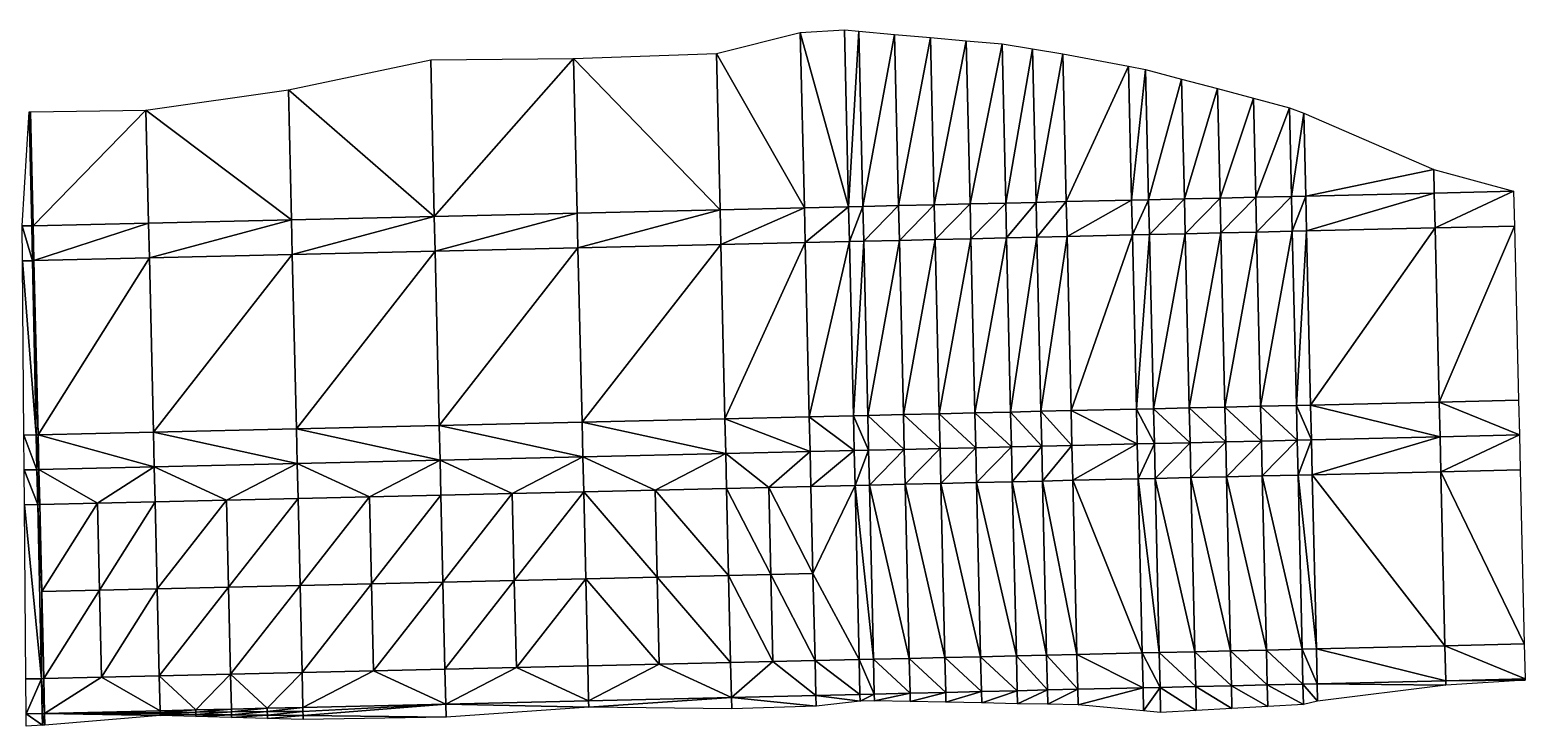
# Model space of a CAD drawing. Extents: x 2699 to 2890, y 1177 to 1225.
# Drawn here: x 2837.4 to 2889.8, y 1176.8 to 1201.1 of the extents above; entities that cross this region are included whole.
import ezdxf

# ---------------------------------------------------------------- set-up
doc = ezdxf.new("R2010")
doc.units = 0

msp = doc.modelspace()

# ---------------------------------------------------------------- linework, layer by layer
for points in [[(2864.543, 1194.894, 598.041), (2861.463, 1200.287, 599.378), (2864.4, 1201.029, 599.575)], [(2866.088, 1194.93, 598.056), (2864.4, 1201.029, 599.575), (2865.944, 1201.117, 599.603)], [(2866.088, 1194.93, 598.056), (2864.543, 1194.894, 598.041), (2864.4, 1201.029, 599.575)], [(2866.446, 1201.072, 599.595), (2866.088, 1194.93, 598.056), (2865.944, 1201.117, 599.603)], [(2866.59, 1194.941, 598.062), (2866.088, 1194.93, 598.056), (2866.446, 1201.072, 599.595)], [(2866.59, 1194.941, 598.062), (2866.446, 1201.072, 599.595), (2867.699, 1200.961, 599.58)], [(2867.84, 1194.971, 598.082), (2866.59, 1194.941, 598.062), (2867.699, 1200.961, 599.58)], [(2867.84, 1194.971, 598.082), (2867.699, 1200.961, 599.58), (2868.952, 1200.85, 599.574)], [(2867.84, 1194.971, 598.082), (2868.952, 1200.85, 599.574), (2869.089, 1195, 598.111)], [(2869.089, 1195, 598.111), (2868.952, 1200.85, 599.574), (2870.205, 1200.739, 599.577)], [(2869.089, 1195, 598.111), (2870.205, 1200.739, 599.577), (2870.339, 1195.029, 598.149)], [(2870.339, 1195.029, 598.149), (2870.205, 1200.739, 599.577), (2871.458, 1200.629, 599.59)], [(2856.466, 1200.116, 599.317), (2861.463, 1200.287, 599.378), (2861.591, 1194.824, 598.013)], [(2864.543, 1194.894, 598.041), (2861.591, 1194.824, 598.013), (2861.463, 1200.287, 599.378)], [(2870.339, 1195.029, 598.149), (2871.458, 1200.629, 599.59), (2871.588, 1195.058, 598.197)], [(2872.522, 1200.456, 599.588), (2871.588, 1195.058, 598.197), (2871.458, 1200.629, 599.59)], [(2872.647, 1195.083, 598.244), (2871.588, 1195.058, 598.197), (2872.522, 1200.456, 599.588)], [(2873.585, 1200.284, 599.592), (2872.647, 1195.083, 598.244), (2872.522, 1200.456, 599.588)], [(2872.647, 1195.083, 598.244), (2873.585, 1200.284, 599.592), (2873.706, 1195.108, 598.298)], [(2873.706, 1195.108, 598.298), (2873.585, 1200.284, 599.592), (2875.882, 1199.851, 599.594)], [(2846.489, 1199.02, 599.004), (2851.466, 1200.069, 599.286), (2851.594, 1194.59, 597.916)], [(2856.466, 1200.116, 599.317), (2851.594, 1194.59, 597.916), (2851.466, 1200.069, 599.286)], [(2856.466, 1200.116, 599.317), (2856.593, 1194.707, 597.964), (2851.594, 1194.59, 597.916)], [(2861.591, 1194.824, 598.013), (2856.593, 1194.707, 597.964), (2856.466, 1200.116, 599.317)], [(2873.706, 1195.108, 598.298), (2875.882, 1199.851, 599.594), (2875.992, 1195.161, 598.421)], [(2875.882, 1199.851, 599.594), (2876.481, 1199.731, 599.594), (2875.992, 1195.161, 598.421)], [(2876.587, 1195.175, 598.455), (2875.992, 1195.161, 598.421), (2876.481, 1199.731, 599.594)], [(2877.739, 1199.396, 599.586), (2876.587, 1195.175, 598.455), (2876.481, 1199.731, 599.594)], [(2877.837, 1195.205, 598.538), (2876.587, 1195.175, 598.455), (2877.739, 1199.396, 599.586)], [(2878.997, 1199.061, 599.595), (2877.837, 1195.205, 598.538), (2877.739, 1199.396, 599.586)], [(2846.489, 1199.02, 599.004), (2846.595, 1194.473, 597.867), (2841.504, 1198.311, 598.808)], [(2846.595, 1194.473, 597.867), (2846.489, 1199.02, 599.004), (2851.594, 1194.59, 597.916)], [(2877.837, 1195.205, 598.538), (2878.997, 1199.061, 599.595), (2879.086, 1195.234, 598.638)], [(2878.997, 1199.061, 599.595), (2880.255, 1198.726, 599.621), (2879.086, 1195.234, 598.638)], [(2879.086, 1195.234, 598.638), (2880.255, 1198.726, 599.621), (2880.336, 1195.263, 598.755)], [(2880.336, 1195.263, 598.755), (2880.255, 1198.726, 599.621), (2881.513, 1198.391, 599.663)], [(2837.507, 1194.261, 597.779), (2837.175, 1194.256, 597.775), (2837.422, 1198.246, 598.776)], [(2837.507, 1194.261, 597.779), (2837.422, 1198.246, 598.776), (2837.465, 1198.247, 598.777)], [(2837.558, 1194.262, 597.78), (2837.465, 1198.247, 598.777), (2841.504, 1198.311, 598.808)], [(2837.465, 1198.247, 598.777), (2837.558, 1194.262, 597.78), (2837.507, 1194.261, 597.779)], [(2837.558, 1194.262, 597.78), (2841.504, 1198.311, 598.808), (2841.597, 1194.357, 597.819)], [(2841.504, 1198.311, 598.808), (2846.595, 1194.473, 597.867), (2841.597, 1194.357, 597.819)], [(2880.336, 1195.263, 598.755), (2881.513, 1198.391, 599.663), (2881.586, 1195.292, 598.888)], [(2882.018, 1198.206, 599.672), (2881.586, 1195.292, 598.888), (2881.513, 1198.391, 599.663)], [(2881.586, 1195.292, 598.888), (2882.018, 1198.206, 599.672), (2882.086, 1195.304, 598.946)], [(2882.086, 1195.304, 598.946), (2882.018, 1198.206, 599.672), (2886.565, 1196.233, 599.686)], [(2882.086, 1195.304, 598.946), (2886.565, 1196.233, 599.686), (2886.584, 1195.409, 599.48)], [(2886.584, 1195.409, 599.48), (2886.565, 1196.233, 599.686), (2889.359, 1195.478, 599.811)], [(2886.584, 1195.409, 599.48), (2889.359, 1195.478, 599.811), (2889.36, 1195.474, 599.81)], [(2886.613, 1194.19, 599.517), (2886.584, 1195.409, 599.48), (2889.36, 1195.474, 599.81)], [(2889.36, 1195.474, 599.81), (2889.388, 1194.255, 599.846), (2886.613, 1194.19, 599.517)], [(2864.572, 1193.675, 598.078), (2864.543, 1194.894, 598.041), (2866.088, 1194.93, 598.056)], [(2866.088, 1194.93, 598.056), (2866.117, 1193.711, 598.093), (2864.572, 1193.675, 598.078)], [(2866.088, 1194.93, 598.056), (2866.59, 1194.941, 598.062), (2866.117, 1193.711, 598.093)], [(2866.618, 1193.723, 598.098), (2866.117, 1193.711, 598.093), (2866.59, 1194.941, 598.062)], [(2867.84, 1194.971, 598.082), (2866.618, 1193.723, 598.098), (2866.59, 1194.941, 598.062)], [(2867.868, 1193.752, 598.118), (2866.618, 1193.723, 598.098), (2867.84, 1194.971, 598.082)], [(2867.868, 1193.752, 598.118), (2867.84, 1194.971, 598.082), (2869.089, 1195, 598.111)], [(2867.868, 1193.752, 598.118), (2869.089, 1195, 598.111), (2869.118, 1193.781, 598.148)], [(2869.089, 1195, 598.111), (2870.339, 1195.029, 598.149), (2869.118, 1193.781, 598.148)], [(2869.118, 1193.781, 598.148), (2870.339, 1195.029, 598.149), (2870.367, 1193.81, 598.186)], [(2870.367, 1193.81, 598.186), (2870.339, 1195.029, 598.149), (2871.588, 1195.058, 598.197)], [(2870.367, 1193.81, 598.186), (2871.588, 1195.058, 598.197), (2871.617, 1193.84, 598.233)], [(2872.647, 1195.083, 598.244), (2871.617, 1193.84, 598.233), (2871.588, 1195.058, 598.197)], [(2872.676, 1193.864, 598.281), (2871.617, 1193.84, 598.233), (2872.647, 1195.083, 598.244)], [(2872.647, 1195.083, 598.244), (2873.706, 1195.108, 598.298), (2872.676, 1193.864, 598.281)], [(2873.706, 1195.108, 598.298), (2873.735, 1193.889, 598.334), (2872.676, 1193.864, 598.281)], [(2873.735, 1193.889, 598.334), (2873.706, 1195.108, 598.298), (2875.992, 1195.161, 598.421)], [(2876.02, 1193.943, 598.457), (2873.735, 1193.889, 598.334), (2875.992, 1195.161, 598.421)], [(2876.02, 1193.943, 598.457), (2875.992, 1195.161, 598.421), (2876.587, 1195.175, 598.455)], [(2876.616, 1193.956, 598.491), (2876.02, 1193.943, 598.457), (2876.587, 1195.175, 598.455)], [(2877.837, 1195.205, 598.538), (2876.616, 1193.956, 598.491), (2876.587, 1195.175, 598.455)], [(2877.865, 1193.986, 598.575), (2876.616, 1193.956, 598.491), (2877.837, 1195.205, 598.538)], [(2879.086, 1195.234, 598.638), (2877.865, 1193.986, 598.575), (2877.837, 1195.205, 598.538)], [(2879.086, 1195.234, 598.638), (2879.115, 1194.015, 598.675), (2877.865, 1193.986, 598.575)], [(2879.115, 1194.015, 598.675), (2879.086, 1195.234, 598.638), (2880.336, 1195.263, 598.755)], [(2880.365, 1194.044, 598.792), (2879.115, 1194.015, 598.675), (2880.336, 1195.263, 598.755)], [(2880.365, 1194.044, 598.792), (2880.336, 1195.263, 598.755), (2881.586, 1195.292, 598.888)], [(2880.365, 1194.044, 598.792), (2881.586, 1195.292, 598.888), (2881.614, 1194.073, 598.925)], [(2882.086, 1195.304, 598.946), (2881.614, 1194.073, 598.925), (2881.586, 1195.292, 598.888)], [(2882.115, 1194.085, 598.983), (2881.614, 1194.073, 598.925), (2882.086, 1195.304, 598.946)], [(2882.115, 1194.085, 598.983), (2882.086, 1195.304, 598.946), (2886.584, 1195.409, 599.48)], [(2886.613, 1194.19, 599.517), (2882.115, 1194.085, 598.983), (2886.584, 1195.409, 599.48)], [(2841.597, 1194.357, 597.819), (2846.595, 1194.473, 597.867), (2841.625, 1193.138, 597.856)], [(2846.624, 1193.255, 597.904), (2841.625, 1193.138, 597.856), (2846.595, 1194.473, 597.867)], [(2846.624, 1193.255, 597.904), (2846.595, 1194.473, 597.867), (2851.594, 1194.59, 597.916)], [(2851.622, 1193.372, 597.952), (2846.624, 1193.255, 597.904), (2851.594, 1194.59, 597.916)], [(2851.622, 1193.372, 597.952), (2851.594, 1194.59, 597.916), (2856.593, 1194.707, 597.964)], [(2851.622, 1193.372, 597.952), (2856.593, 1194.707, 597.964), (2856.621, 1193.489, 598.001)], [(2861.591, 1194.824, 598.013), (2856.621, 1193.489, 598.001), (2856.593, 1194.707, 597.964)], [(2856.621, 1193.489, 598.001), (2861.591, 1194.824, 598.013), (2861.62, 1193.606, 598.049)], [(2861.591, 1194.824, 598.013), (2864.543, 1194.894, 598.041), (2861.62, 1193.606, 598.049)], [(2864.543, 1194.894, 598.041), (2864.572, 1193.675, 598.078), (2861.62, 1193.606, 598.049)], [(2837.175, 1194.256, 597.775), (2837.507, 1194.261, 597.779), (2837.533, 1193.042, 597.816)], [(2837.175, 1194.256, 597.775), (2837.533, 1193.042, 597.816), (2837.184, 1193.037, 597.812)], [(2837.507, 1194.261, 597.779), (2837.558, 1194.262, 597.78), (2837.586, 1193.043, 597.817)], [(2837.507, 1194.261, 597.779), (2837.586, 1193.043, 597.817), (2837.533, 1193.042, 597.816)], [(2837.558, 1194.262, 597.78), (2841.597, 1194.357, 597.819), (2837.586, 1193.043, 597.817)], [(2837.586, 1193.043, 597.817), (2841.597, 1194.357, 597.819), (2841.625, 1193.138, 597.856)], [(2872.819, 1187.77, 598.342), (2872.676, 1193.864, 598.281), (2873.735, 1193.889, 598.334)], [(2873.735, 1193.889, 598.334), (2873.877, 1187.795, 598.395), (2872.819, 1187.77, 598.342)], [(2876.02, 1193.943, 598.457), (2873.877, 1187.795, 598.395), (2873.735, 1193.889, 598.334)], [(2876.163, 1187.848, 598.518), (2873.877, 1187.795, 598.395), (2876.02, 1193.943, 598.457)], [(2876.163, 1187.848, 598.518), (2876.02, 1193.943, 598.457), (2876.616, 1193.956, 598.491)], [(2876.163, 1187.848, 598.518), (2876.616, 1193.956, 598.491), (2876.758, 1187.862, 598.552)], [(2877.865, 1193.986, 598.575), (2876.758, 1187.862, 598.552), (2876.616, 1193.956, 598.491)], [(2878.008, 1187.891, 598.636), (2876.758, 1187.862, 598.552), (2877.865, 1193.986, 598.575)], [(2879.115, 1194.015, 598.675), (2878.008, 1187.891, 598.636), (2877.865, 1193.986, 598.575)], [(2879.115, 1194.015, 598.675), (2879.258, 1187.921, 598.736), (2878.008, 1187.891, 598.636)], [(2879.115, 1194.015, 598.675), (2880.365, 1194.044, 598.792), (2879.258, 1187.921, 598.736)], [(2880.507, 1187.95, 598.853), (2879.258, 1187.921, 598.736), (2880.365, 1194.044, 598.792)], [(2880.507, 1187.95, 598.853), (2880.365, 1194.044, 598.792), (2881.614, 1194.073, 598.925)], [(2880.507, 1187.95, 598.853), (2881.614, 1194.073, 598.925), (2881.757, 1187.979, 598.986)], [(2881.614, 1194.073, 598.925), (2882.115, 1194.085, 598.983), (2881.757, 1187.979, 598.986)], [(2881.757, 1187.979, 598.986), (2882.115, 1194.085, 598.983), (2882.257, 1187.991, 599.044)], [(2882.115, 1194.085, 598.983), (2886.613, 1194.19, 599.517), (2882.257, 1187.991, 599.044)], [(2882.257, 1187.991, 599.044), (2886.613, 1194.19, 599.517), (2886.756, 1188.096, 599.578)], [(2886.756, 1188.096, 599.578), (2886.613, 1194.19, 599.517), (2889.388, 1194.255, 599.846)], [(2889.388, 1194.255, 599.846), (2889.531, 1188.161, 599.907), (2886.756, 1188.096, 599.578)], [(2846.766, 1187.16, 597.965), (2846.624, 1193.255, 597.904), (2851.622, 1193.372, 597.952)], [(2851.622, 1193.372, 597.952), (2851.765, 1187.277, 598.013), (2846.766, 1187.16, 597.965)], [(2851.622, 1193.372, 597.952), (2856.621, 1193.489, 598.001), (2851.765, 1187.277, 598.013)], [(2856.621, 1193.489, 598.001), (2856.764, 1187.394, 598.062), (2851.765, 1187.277, 598.013)], [(2856.621, 1193.489, 598.001), (2861.62, 1193.606, 598.049), (2856.764, 1187.394, 598.062)], [(2861.62, 1193.606, 598.049), (2861.762, 1187.511, 598.11), (2856.764, 1187.394, 598.062)], [(2864.572, 1193.675, 598.078), (2861.762, 1187.511, 598.11), (2861.62, 1193.606, 598.049)], [(2861.762, 1187.511, 598.11), (2864.572, 1193.675, 598.078), (2864.715, 1187.58, 598.139)], [(2864.572, 1193.675, 598.078), (2866.117, 1193.711, 598.093), (2864.715, 1187.58, 598.139)], [(2866.259, 1187.616, 598.154), (2864.715, 1187.58, 598.139), (2866.117, 1193.711, 598.093)], [(2866.259, 1187.616, 598.154), (2866.117, 1193.711, 598.093), (2866.618, 1193.723, 598.098)], [(2866.761, 1187.628, 598.159), (2866.259, 1187.616, 598.154), (2866.618, 1193.723, 598.098)], [(2867.868, 1193.752, 598.118), (2866.761, 1187.628, 598.159), (2866.618, 1193.723, 598.098)], [(2868.011, 1187.657, 598.179), (2866.761, 1187.628, 598.159), (2867.868, 1193.752, 598.118)], [(2868.011, 1187.657, 598.179), (2867.868, 1193.752, 598.118), (2869.118, 1193.781, 598.148)], [(2868.011, 1187.657, 598.179), (2869.118, 1193.781, 598.148), (2869.26, 1187.687, 598.209)], [(2869.26, 1187.687, 598.209), (2869.118, 1193.781, 598.148), (2870.367, 1193.81, 598.186)], [(2870.51, 1187.716, 598.247), (2869.26, 1187.687, 598.209), (2870.367, 1193.81, 598.186)], [(2870.51, 1187.716, 598.247), (2870.367, 1193.81, 598.186), (2871.617, 1193.84, 598.233)], [(2870.51, 1187.716, 598.247), (2871.617, 1193.84, 598.233), (2871.76, 1187.745, 598.294)], [(2872.676, 1193.864, 598.281), (2871.76, 1187.745, 598.294), (2871.617, 1193.84, 598.233)], [(2872.819, 1187.77, 598.342), (2871.76, 1187.745, 598.294), (2872.676, 1193.864, 598.281)], [(2837.184, 1193.037, 597.812), (2837.533, 1193.042, 597.816), (2837.663, 1186.947, 597.877)], [(2837.663, 1186.947, 597.877), (2837.234, 1186.941, 597.873), (2837.184, 1193.037, 597.812)], [(2837.729, 1186.949, 597.878), (2837.533, 1193.042, 597.816), (2837.586, 1193.043, 597.817)], [(2837.729, 1186.949, 597.878), (2837.663, 1186.947, 597.877), (2837.533, 1193.042, 597.816)], [(2837.729, 1186.949, 597.878), (2837.586, 1193.043, 597.817), (2841.625, 1193.138, 597.856)], [(2841.768, 1187.043, 597.917), (2837.729, 1186.949, 597.878), (2841.625, 1193.138, 597.856)], [(2841.768, 1187.043, 597.917), (2841.625, 1193.138, 597.856), (2846.624, 1193.255, 597.904)], [(2846.766, 1187.16, 597.965), (2841.768, 1187.043, 597.917), (2846.624, 1193.255, 597.904)], [(2889.531, 1188.161, 599.907), (2889.559, 1186.942, 599.871), (2886.756, 1188.096, 599.578)], [(2864.715, 1187.58, 598.139), (2866.259, 1187.616, 598.154), (2866.288, 1186.398, 598.117)], [(2866.79, 1186.409, 598.123), (2866.259, 1187.616, 598.154), (2866.761, 1187.628, 598.159)], [(2866.79, 1186.409, 598.123), (2866.288, 1186.398, 598.117), (2866.259, 1187.616, 598.154)], [(2868.011, 1187.657, 598.179), (2868.039, 1186.439, 598.143), (2866.761, 1187.628, 598.159)], [(2866.79, 1186.409, 598.123), (2866.761, 1187.628, 598.159), (2868.039, 1186.439, 598.143)], [(2868.011, 1187.657, 598.179), (2869.26, 1187.687, 598.209), (2869.289, 1186.468, 598.172)], [(2868.039, 1186.439, 598.143), (2868.011, 1187.657, 598.179), (2869.289, 1186.468, 598.172)], [(2869.26, 1187.687, 598.209), (2870.51, 1187.716, 598.247), (2870.539, 1186.497, 598.21)], [(2869.26, 1187.687, 598.209), (2870.539, 1186.497, 598.21), (2869.289, 1186.468, 598.172)], [(2870.51, 1187.716, 598.247), (2871.76, 1187.745, 598.294), (2871.788, 1186.526, 598.258)], [(2870.539, 1186.497, 598.21), (2870.51, 1187.716, 598.247), (2871.788, 1186.526, 598.258)], [(2871.76, 1187.745, 598.294), (2872.819, 1187.77, 598.342), (2872.847, 1186.551, 598.305)], [(2872.847, 1186.551, 598.305), (2871.788, 1186.526, 598.258), (2871.76, 1187.745, 598.294)], [(2873.877, 1187.795, 598.395), (2873.906, 1186.576, 598.359), (2872.819, 1187.77, 598.342)], [(2872.819, 1187.77, 598.342), (2873.906, 1186.576, 598.359), (2872.847, 1186.551, 598.305)], [(2876.191, 1186.629, 598.482), (2873.877, 1187.795, 598.395), (2876.163, 1187.848, 598.518)], [(2873.877, 1187.795, 598.395), (2876.191, 1186.629, 598.482), (2873.906, 1186.576, 598.359)], [(2876.163, 1187.848, 598.518), (2876.758, 1187.862, 598.552), (2876.787, 1186.643, 598.516)], [(2876.163, 1187.848, 598.518), (2876.787, 1186.643, 598.516), (2876.191, 1186.629, 598.482)], [(2878.008, 1187.891, 598.636), (2878.036, 1186.673, 598.599), (2876.758, 1187.862, 598.552)], [(2878.036, 1186.673, 598.599), (2876.787, 1186.643, 598.516), (2876.758, 1187.862, 598.552)], [(2879.286, 1186.702, 598.699), (2878.008, 1187.891, 598.636), (2879.258, 1187.921, 598.736)], [(2878.008, 1187.891, 598.636), (2879.286, 1186.702, 598.699), (2878.036, 1186.673, 598.599)], [(2879.258, 1187.921, 598.736), (2880.507, 1187.95, 598.853), (2880.536, 1186.731, 598.816)], [(2879.286, 1186.702, 598.699), (2879.258, 1187.921, 598.736), (2880.536, 1186.731, 598.816)], [(2880.507, 1187.95, 598.853), (2881.757, 1187.979, 598.986), (2881.785, 1186.76, 598.949)], [(2880.536, 1186.731, 598.816), (2880.507, 1187.95, 598.853), (2881.785, 1186.76, 598.949)], [(2882.257, 1187.991, 599.044), (2882.286, 1186.772, 599.007), (2881.757, 1187.979, 598.986)], [(2882.286, 1186.772, 599.007), (2881.785, 1186.76, 598.949), (2881.757, 1187.979, 598.986)], [(2886.784, 1186.877, 599.541), (2882.257, 1187.991, 599.044), (2886.756, 1188.096, 599.578)], [(2882.257, 1187.991, 599.044), (2886.784, 1186.877, 599.541), (2882.286, 1186.772, 599.007)], [(2886.756, 1188.096, 599.578), (2889.559, 1186.942, 599.871), (2886.784, 1186.877, 599.541)], [(2846.766, 1187.16, 597.965), (2846.795, 1185.941, 597.928), (2841.768, 1187.043, 597.917)], [(2846.766, 1187.16, 597.965), (2851.765, 1187.277, 598.013), (2851.794, 1186.058, 597.977)], [(2851.794, 1186.058, 597.977), (2846.795, 1185.941, 597.928), (2846.766, 1187.16, 597.965)], [(2856.792, 1186.175, 598.025), (2851.765, 1187.277, 598.013), (2856.764, 1187.394, 598.062)], [(2856.792, 1186.175, 598.025), (2851.794, 1186.058, 597.977), (2851.765, 1187.277, 598.013)], [(2861.791, 1186.292, 598.073), (2856.764, 1187.394, 598.062), (2861.762, 1187.511, 598.11)], [(2856.764, 1187.394, 598.062), (2861.791, 1186.292, 598.073), (2856.792, 1186.175, 598.025)], [(2864.715, 1187.58, 598.139), (2864.743, 1186.361, 598.102), (2861.762, 1187.511, 598.11)], [(2861.791, 1186.292, 598.073), (2861.762, 1187.511, 598.11), (2864.743, 1186.361, 598.102)], [(2866.288, 1186.398, 598.117), (2864.743, 1186.361, 598.102), (2864.715, 1187.58, 598.139)], [(2837.234, 1186.941, 597.873), (2837.663, 1186.947, 597.877), (2837.689, 1185.728, 597.84)], [(2837.243, 1185.722, 597.836), (2837.234, 1186.941, 597.873), (2837.689, 1185.728, 597.84)], [(2837.663, 1186.947, 597.877), (2837.729, 1186.949, 597.878), (2837.758, 1185.73, 597.841)], [(2837.689, 1185.728, 597.84), (2837.663, 1186.947, 597.877), (2837.758, 1185.73, 597.841)], [(2837.729, 1186.949, 597.878), (2841.768, 1187.043, 597.917), (2841.796, 1185.824, 597.88)], [(2837.729, 1186.949, 597.878), (2841.796, 1185.824, 597.88), (2837.758, 1185.73, 597.841)], [(2841.796, 1185.824, 597.88), (2841.768, 1187.043, 597.917), (2846.795, 1185.941, 597.928)], [(2872.847, 1186.551, 598.305), (2871.817, 1185.307, 598.294), (2871.788, 1186.526, 598.258)], [(2872.876, 1185.332, 598.342), (2871.817, 1185.307, 598.294), (2872.847, 1186.551, 598.305)], [(2873.906, 1186.576, 598.359), (2872.876, 1185.332, 598.342), (2872.847, 1186.551, 598.305)], [(2873.906, 1186.576, 598.359), (2873.934, 1185.357, 598.395), (2872.876, 1185.332, 598.342)], [(2873.934, 1185.357, 598.395), (2873.906, 1186.576, 598.359), (2876.191, 1186.629, 598.482)], [(2876.22, 1185.41, 598.518), (2873.934, 1185.357, 598.395), (2876.191, 1186.629, 598.482)], [(2876.22, 1185.41, 598.518), (2876.191, 1186.629, 598.482), (2876.787, 1186.643, 598.516)], [(2876.815, 1185.424, 598.552), (2876.22, 1185.41, 598.518), (2876.787, 1186.643, 598.516)], [(2878.036, 1186.673, 598.599), (2876.815, 1185.424, 598.552), (2876.787, 1186.643, 598.516)], [(2878.065, 1185.454, 598.636), (2876.815, 1185.424, 598.552), (2878.036, 1186.673, 598.599)], [(2879.286, 1186.702, 598.699), (2878.065, 1185.454, 598.636), (2878.036, 1186.673, 598.599)], [(2879.286, 1186.702, 598.699), (2879.315, 1185.483, 598.736), (2878.065, 1185.454, 598.636)], [(2879.315, 1185.483, 598.736), (2879.286, 1186.702, 598.699), (2880.536, 1186.731, 598.816)], [(2880.564, 1185.512, 598.853), (2879.315, 1185.483, 598.736), (2880.536, 1186.731, 598.816)], [(2880.564, 1185.512, 598.853), (2880.536, 1186.731, 598.816), (2881.785, 1186.76, 598.949)], [(2880.564, 1185.512, 598.853), (2881.785, 1186.76, 598.949), (2881.814, 1185.541, 598.986)], [(2881.814, 1185.541, 598.986), (2881.785, 1186.76, 598.949), (2882.286, 1186.772, 599.007)], [(2882.314, 1185.553, 599.044), (2881.814, 1185.541, 598.986), (2882.286, 1186.772, 599.007)], [(2882.314, 1185.553, 599.044), (2882.286, 1186.772, 599.007), (2886.784, 1186.877, 599.541)], [(2886.784, 1186.877, 599.541), (2886.813, 1185.658, 599.578), (2882.314, 1185.553, 599.044)], [(2886.784, 1186.877, 599.541), (2889.559, 1186.942, 599.871), (2886.813, 1185.658, 599.578)], [(2889.559, 1186.942, 599.871), (2889.588, 1185.723, 599.907), (2886.813, 1185.658, 599.578)], [(2849.323, 1184.781, 597.989), (2846.795, 1185.941, 597.928), (2851.794, 1186.058, 597.977)], [(2849.323, 1184.781, 597.989), (2851.794, 1186.058, 597.977), (2851.822, 1184.84, 598.013)], [(2856.792, 1186.175, 598.025), (2854.321, 1184.898, 598.038), (2851.794, 1186.058, 597.977)], [(2851.822, 1184.84, 598.013), (2851.794, 1186.058, 597.977), (2854.321, 1184.898, 598.038)], [(2854.321, 1184.898, 598.038), (2856.792, 1186.175, 598.025), (2856.821, 1184.957, 598.062)], [(2859.32, 1185.015, 598.086), (2856.792, 1186.175, 598.025), (2861.791, 1186.292, 598.073)], [(2856.792, 1186.175, 598.025), (2859.32, 1185.015, 598.086), (2856.821, 1184.957, 598.062)], [(2859.32, 1185.015, 598.086), (2861.791, 1186.292, 598.073), (2861.819, 1185.073, 598.11)], [(2861.791, 1186.292, 598.073), (2864.743, 1186.361, 598.102), (2863.296, 1185.108, 598.124)], [(2863.296, 1185.108, 598.124), (2861.819, 1185.073, 598.11), (2861.791, 1186.292, 598.073)], [(2864.743, 1186.361, 598.102), (2864.772, 1185.143, 598.139), (2863.296, 1185.108, 598.124)], [(2864.743, 1186.361, 598.102), (2866.288, 1186.398, 598.117), (2864.772, 1185.143, 598.139)], [(2864.772, 1185.143, 598.139), (2866.288, 1186.398, 598.117), (2866.317, 1185.179, 598.154)], [(2866.317, 1185.179, 598.154), (2866.288, 1186.398, 598.117), (2866.79, 1186.409, 598.123)], [(2866.79, 1186.409, 598.123), (2866.818, 1185.19, 598.159), (2866.317, 1185.179, 598.154)], [(2868.039, 1186.439, 598.143), (2866.818, 1185.19, 598.159), (2866.79, 1186.409, 598.123)], [(2866.818, 1185.19, 598.159), (2868.039, 1186.439, 598.143), (2868.068, 1185.22, 598.179)], [(2868.068, 1185.22, 598.179), (2868.039, 1186.439, 598.143), (2869.289, 1186.468, 598.172)], [(2868.068, 1185.22, 598.179), (2869.289, 1186.468, 598.172), (2869.317, 1185.249, 598.209)], [(2869.317, 1185.249, 598.209), (2869.289, 1186.468, 598.172), (2870.539, 1186.497, 598.21)], [(2869.317, 1185.249, 598.209), (2870.539, 1186.497, 598.21), (2870.567, 1185.278, 598.247)], [(2870.567, 1185.278, 598.247), (2870.539, 1186.497, 598.21), (2871.788, 1186.526, 598.258)], [(2870.567, 1185.278, 598.247), (2871.788, 1186.526, 598.258), (2871.817, 1185.307, 598.294)], [(2837.243, 1185.722, 597.836), (2837.689, 1185.728, 597.84), (2837.715, 1184.509, 597.877)], [(2837.253, 1184.503, 597.873), (2837.243, 1185.722, 597.836), (2837.715, 1184.509, 597.877)], [(2837.786, 1184.511, 597.878), (2837.689, 1185.728, 597.84), (2837.758, 1185.73, 597.841)], [(2837.786, 1184.511, 597.878), (2837.715, 1184.509, 597.877), (2837.689, 1185.728, 597.84)], [(2839.806, 1184.558, 597.897), (2837.758, 1185.73, 597.841), (2841.796, 1185.824, 597.88)], [(2839.806, 1184.558, 597.897), (2837.786, 1184.511, 597.878), (2837.758, 1185.73, 597.841)], [(2839.806, 1184.558, 597.897), (2841.796, 1185.824, 597.88), (2841.825, 1184.606, 597.917)], [(2844.324, 1184.664, 597.941), (2841.796, 1185.824, 597.88), (2846.795, 1185.941, 597.928)], [(2844.324, 1184.664, 597.941), (2841.825, 1184.606, 597.917), (2841.796, 1185.824, 597.88)], [(2846.824, 1184.723, 597.965), (2844.324, 1184.664, 597.941), (2846.795, 1185.941, 597.928)], [(2849.323, 1184.781, 597.989), (2846.824, 1184.723, 597.965), (2846.795, 1185.941, 597.928)], [(2880.707, 1179.418, 598.792), (2879.315, 1185.483, 598.736), (2880.564, 1185.512, 598.853)], [(2880.564, 1185.512, 598.853), (2881.814, 1185.541, 598.986), (2881.957, 1179.447, 598.925)], [(2880.707, 1179.418, 598.792), (2880.564, 1185.512, 598.853), (2881.957, 1179.447, 598.925)], [(2881.814, 1185.541, 598.986), (2882.314, 1185.553, 599.044), (2882.457, 1179.459, 598.983)], [(2881.814, 1185.541, 598.986), (2882.457, 1179.459, 598.983), (2881.957, 1179.447, 598.925)], [(2882.314, 1185.553, 599.044), (2886.813, 1185.658, 599.578), (2886.955, 1179.564, 599.517)], [(2882.457, 1179.459, 598.983), (2882.314, 1185.553, 599.044), (2886.955, 1179.564, 599.517)], [(2889.588, 1185.723, 599.907), (2889.73, 1179.629, 599.846), (2886.813, 1185.658, 599.578)], [(2886.813, 1185.658, 599.578), (2889.73, 1179.629, 599.846), (2886.955, 1179.564, 599.517)], [(2859.32, 1185.015, 598.086), (2859.391, 1181.968, 598.08), (2856.821, 1184.957, 598.062)], [(2861.891, 1182.026, 598.093), (2859.32, 1185.015, 598.086), (2861.819, 1185.073, 598.11)], [(2861.891, 1182.026, 598.093), (2859.391, 1181.968, 598.08), (2859.32, 1185.015, 598.086)], [(2863.296, 1185.108, 598.124), (2863.367, 1182.061, 598.101), (2861.819, 1185.073, 598.11)], [(2863.367, 1182.061, 598.101), (2861.891, 1182.026, 598.093), (2861.819, 1185.073, 598.11)], [(2864.843, 1182.095, 598.108), (2863.296, 1185.108, 598.124), (2864.772, 1185.143, 598.139)], [(2863.367, 1182.061, 598.101), (2863.296, 1185.108, 598.124), (2864.843, 1182.095, 598.108)], [(2866.317, 1185.179, 598.154), (2864.843, 1182.095, 598.108), (2864.772, 1185.143, 598.139)], [(2866.459, 1179.084, 598.093), (2864.843, 1182.095, 598.108), (2866.317, 1185.179, 598.154)], [(2866.961, 1179.096, 598.098), (2866.317, 1185.179, 598.154), (2866.818, 1185.19, 598.159)], [(2866.961, 1179.096, 598.098), (2866.459, 1179.084, 598.093), (2866.317, 1185.179, 598.154)], [(2868.068, 1185.22, 598.179), (2868.21, 1179.125, 598.118), (2866.818, 1185.19, 598.159)], [(2868.21, 1179.125, 598.118), (2866.961, 1179.096, 598.098), (2866.818, 1185.19, 598.159)], [(2868.068, 1185.22, 598.179), (2869.317, 1185.249, 598.209), (2869.46, 1179.155, 598.148)], [(2868.21, 1179.125, 598.118), (2868.068, 1185.22, 598.179), (2869.46, 1179.155, 598.148)], [(2870.567, 1185.278, 598.247), (2870.71, 1179.184, 598.186), (2869.317, 1185.249, 598.209)], [(2869.46, 1179.155, 598.148), (2869.317, 1185.249, 598.209), (2870.71, 1179.184, 598.186)], [(2870.567, 1185.278, 598.247), (2871.817, 1185.307, 598.294), (2871.959, 1179.213, 598.233)], [(2870.71, 1179.184, 598.186), (2870.567, 1185.278, 598.247), (2871.959, 1179.213, 598.233)], [(2872.876, 1185.332, 598.342), (2873.018, 1179.238, 598.281), (2871.817, 1185.307, 598.294)], [(2873.018, 1179.238, 598.281), (2871.959, 1179.213, 598.233), (2871.817, 1185.307, 598.294)], [(2872.876, 1185.332, 598.342), (2873.934, 1185.357, 598.395), (2874.077, 1179.263, 598.334)], [(2872.876, 1185.332, 598.342), (2874.077, 1179.263, 598.334), (2873.018, 1179.238, 598.281)], [(2873.934, 1185.357, 598.395), (2876.22, 1185.41, 598.518), (2876.362, 1179.316, 598.457)], [(2874.077, 1179.263, 598.334), (2873.934, 1185.357, 598.395), (2876.362, 1179.316, 598.457)], [(2876.22, 1185.41, 598.518), (2876.815, 1185.424, 598.552), (2876.958, 1179.33, 598.491)], [(2876.22, 1185.41, 598.518), (2876.958, 1179.33, 598.491), (2876.362, 1179.316, 598.457)], [(2878.065, 1185.454, 598.636), (2878.208, 1179.359, 598.575), (2876.815, 1185.424, 598.552)], [(2878.208, 1179.359, 598.575), (2876.958, 1179.33, 598.491), (2876.815, 1185.424, 598.552)], [(2878.065, 1185.454, 598.636), (2879.315, 1185.483, 598.736), (2879.457, 1179.389, 598.675)], [(2878.065, 1185.454, 598.636), (2879.457, 1179.389, 598.675), (2878.208, 1179.359, 598.575)], [(2879.457, 1179.389, 598.675), (2879.315, 1185.483, 598.736), (2880.707, 1179.418, 598.792)], [(2837.253, 1184.503, 597.873), (2837.715, 1184.509, 597.877), (2837.846, 1178.415, 598.06)], [(2837.253, 1184.503, 597.873), (2837.846, 1178.415, 598.06), (2837.302, 1178.407, 598.056)], [(2837.857, 1181.464, 597.969), (2837.715, 1184.509, 597.877), (2837.786, 1184.511, 597.878)], [(2837.846, 1178.415, 598.06), (2837.715, 1184.509, 597.877), (2837.857, 1181.464, 597.969)], [(2837.857, 1181.464, 597.969), (2837.786, 1184.511, 597.878), (2839.806, 1184.558, 597.897)], [(2839.877, 1181.511, 597.979), (2837.857, 1181.464, 597.969), (2839.806, 1184.558, 597.897)], [(2839.806, 1184.558, 597.897), (2841.825, 1184.606, 597.917), (2839.877, 1181.511, 597.979)], [(2839.877, 1181.511, 597.979), (2841.825, 1184.606, 597.917), (2841.896, 1181.558, 597.99)], [(2844.324, 1184.664, 597.941), (2841.896, 1181.558, 597.99), (2841.825, 1184.606, 597.917)], [(2844.396, 1181.617, 598.003), (2841.896, 1181.558, 597.99), (2844.324, 1184.664, 597.941)], [(2844.396, 1181.617, 598.003), (2844.324, 1184.664, 597.941), (2846.824, 1184.723, 597.965)], [(2844.396, 1181.617, 598.003), (2846.824, 1184.723, 597.965), (2846.895, 1181.675, 598.015)], [(2846.895, 1181.675, 598.015), (2846.824, 1184.723, 597.965), (2849.323, 1184.781, 597.989)], [(2849.394, 1181.734, 598.028), (2846.895, 1181.675, 598.015), (2849.323, 1184.781, 597.989)], [(2849.394, 1181.734, 598.028), (2849.323, 1184.781, 597.989), (2851.822, 1184.84, 598.013)], [(2849.394, 1181.734, 598.028), (2851.822, 1184.84, 598.013), (2851.893, 1181.792, 598.041)], [(2851.822, 1184.84, 598.013), (2854.321, 1184.898, 598.038), (2851.893, 1181.792, 598.041)], [(2854.393, 1181.851, 598.054), (2851.893, 1181.792, 598.041), (2854.321, 1184.898, 598.038)], [(2854.393, 1181.851, 598.054), (2854.321, 1184.898, 598.038), (2856.821, 1184.957, 598.062)], [(2854.393, 1181.851, 598.054), (2856.821, 1184.957, 598.062), (2856.892, 1181.909, 598.067)], [(2859.391, 1181.968, 598.08), (2856.892, 1181.909, 598.067), (2856.821, 1184.957, 598.062)], [(2851.893, 1181.792, 598.041), (2854.393, 1181.851, 598.054), (2851.965, 1178.745, 598.069)], [(2854.464, 1178.804, 598.071), (2851.965, 1178.745, 598.069), (2854.393, 1181.851, 598.054)], [(2854.393, 1181.851, 598.054), (2856.892, 1181.909, 598.067), (2854.464, 1178.804, 598.071)], [(2856.892, 1181.909, 598.067), (2856.963, 1178.862, 598.072), (2854.464, 1178.804, 598.071)], [(2856.892, 1181.909, 598.067), (2859.391, 1181.968, 598.08), (2859.463, 1178.921, 598.074)], [(2859.463, 1178.921, 598.074), (2856.963, 1178.862, 598.072), (2856.892, 1181.909, 598.067)], [(2859.391, 1181.968, 598.08), (2861.891, 1182.026, 598.093), (2861.962, 1178.979, 598.076)], [(2859.391, 1181.968, 598.08), (2861.962, 1178.979, 598.076), (2859.463, 1178.921, 598.074)], [(2863.367, 1182.061, 598.101), (2863.438, 1179.014, 598.077), (2861.891, 1182.026, 598.093)], [(2863.438, 1179.014, 598.077), (2861.962, 1178.979, 598.076), (2861.891, 1182.026, 598.093)], [(2864.843, 1182.095, 598.108), (2864.914, 1179.048, 598.078), (2863.367, 1182.061, 598.101)], [(2863.367, 1182.061, 598.101), (2864.914, 1179.048, 598.078), (2863.438, 1179.014, 598.077)], [(2864.843, 1182.095, 598.108), (2866.459, 1179.084, 598.093), (2864.914, 1179.048, 598.078)], [(2837.846, 1178.415, 598.06), (2837.857, 1181.464, 597.969), (2837.929, 1178.417, 598.06)], [(2837.929, 1178.417, 598.06), (2837.857, 1181.464, 597.969), (2839.877, 1181.511, 597.979)], [(2839.877, 1181.511, 597.979), (2839.948, 1178.464, 598.061), (2837.929, 1178.417, 598.06)], [(2839.948, 1178.464, 598.061), (2839.877, 1181.511, 597.979), (2841.896, 1181.558, 597.99)], [(2841.896, 1181.558, 597.99), (2841.968, 1178.511, 598.063), (2839.948, 1178.464, 598.061)], [(2841.968, 1178.511, 598.063), (2841.896, 1181.558, 597.99), (2844.396, 1181.617, 598.003)], [(2844.467, 1178.57, 598.064), (2841.968, 1178.511, 598.063), (2844.396, 1181.617, 598.003)], [(2844.396, 1181.617, 598.003), (2846.895, 1181.675, 598.015), (2844.467, 1178.57, 598.064)], [(2846.895, 1181.675, 598.015), (2846.966, 1178.628, 598.066), (2844.467, 1178.57, 598.064)], [(2846.895, 1181.675, 598.015), (2849.394, 1181.734, 598.028), (2846.966, 1178.628, 598.066)], [(2849.394, 1181.734, 598.028), (2849.465, 1178.687, 598.067), (2846.966, 1178.628, 598.066)], [(2849.465, 1178.687, 598.067), (2849.394, 1181.734, 598.028), (2851.893, 1181.792, 598.041)], [(2851.893, 1181.792, 598.041), (2851.965, 1178.745, 598.069), (2849.465, 1178.687, 598.067)], [(2871.959, 1179.213, 598.233), (2873.018, 1179.238, 598.281), (2873.047, 1178.019, 598.244)], [(2874.077, 1179.263, 598.334), (2874.106, 1178.044, 598.298), (2873.018, 1179.238, 598.281)], [(2873.018, 1179.238, 598.281), (2874.106, 1178.044, 598.298), (2873.047, 1178.019, 598.244)], [(2874.077, 1179.263, 598.334), (2876.362, 1179.316, 598.457), (2876.391, 1178.097, 598.421)], [(2876.391, 1178.097, 598.421), (2874.106, 1178.044, 598.298), (2874.077, 1179.263, 598.334)], [(2876.986, 1178.111, 598.455), (2876.362, 1179.316, 598.457), (2876.958, 1179.33, 598.491)], [(2876.986, 1178.111, 598.455), (2876.391, 1178.097, 598.421), (2876.362, 1179.316, 598.457)], [(2878.208, 1179.359, 598.575), (2878.236, 1178.14, 598.538), (2876.958, 1179.33, 598.491)], [(2878.236, 1178.14, 598.538), (2876.986, 1178.111, 598.455), (2876.958, 1179.33, 598.491)], [(2879.486, 1178.17, 598.638), (2878.208, 1179.359, 598.575), (2879.457, 1179.389, 598.675)], [(2878.208, 1179.359, 598.575), (2879.486, 1178.17, 598.638), (2878.236, 1178.14, 598.538)], [(2879.457, 1179.389, 598.675), (2880.707, 1179.418, 598.792), (2880.735, 1178.199, 598.755)], [(2880.735, 1178.199, 598.755), (2879.486, 1178.17, 598.638), (2879.457, 1179.389, 598.675)], [(2880.707, 1179.418, 598.792), (2881.957, 1179.447, 598.925), (2881.985, 1178.228, 598.888)], [(2880.735, 1178.199, 598.755), (2880.707, 1179.418, 598.792), (2881.985, 1178.228, 598.888)], [(2882.457, 1179.459, 598.983), (2882.485, 1178.24, 598.946), (2881.957, 1179.447, 598.925)], [(2881.957, 1179.447, 598.925), (2882.485, 1178.24, 598.946), (2881.985, 1178.228, 598.888)], [(2882.457, 1179.459, 598.983), (2886.955, 1179.564, 599.517), (2886.984, 1178.345, 599.48)], [(2886.984, 1178.345, 599.48), (2882.485, 1178.24, 598.946), (2882.457, 1179.459, 598.983)], [(2886.955, 1179.564, 599.517), (2889.73, 1179.629, 599.846), (2889.759, 1178.41, 599.81)], [(2886.984, 1178.345, 599.48), (2886.955, 1179.564, 599.517), (2889.759, 1178.41, 599.81)], [(2849.465, 1178.687, 598.067), (2851.965, 1178.745, 598.069), (2851.993, 1177.526, 598.033)], [(2851.993, 1177.526, 598.033), (2851.965, 1178.745, 598.069), (2854.464, 1178.804, 598.071)], [(2854.464, 1178.804, 598.071), (2856.992, 1177.643, 598.036), (2851.993, 1177.526, 598.033)], [(2856.992, 1177.643, 598.036), (2854.464, 1178.804, 598.071), (2856.963, 1178.862, 598.072)], [(2856.992, 1177.643, 598.036), (2856.963, 1178.862, 598.072), (2859.463, 1178.921, 598.074)], [(2859.463, 1178.921, 598.074), (2861.991, 1177.76, 598.039), (2856.992, 1177.643, 598.036)], [(2861.962, 1178.979, 598.076), (2861.991, 1177.76, 598.039), (2859.463, 1178.921, 598.074)], [(2861.991, 1177.76, 598.039), (2861.962, 1178.979, 598.076), (2863.438, 1179.014, 598.077)], [(2863.438, 1179.014, 598.077), (2864.943, 1177.829, 598.041), (2861.991, 1177.76, 598.039)], [(2864.914, 1179.048, 598.078), (2864.943, 1177.829, 598.041), (2863.438, 1179.014, 598.077)], [(2864.914, 1179.048, 598.078), (2866.459, 1179.084, 598.093), (2866.488, 1177.866, 598.056)], [(2864.914, 1179.048, 598.078), (2866.488, 1177.866, 598.056), (2864.943, 1177.829, 598.041)], [(2866.459, 1179.084, 598.093), (2866.961, 1179.096, 598.098), (2866.989, 1177.877, 598.062)], [(2866.459, 1179.084, 598.093), (2866.989, 1177.877, 598.062), (2866.488, 1177.866, 598.056)], [(2868.21, 1179.125, 598.118), (2868.239, 1177.906, 598.082), (2866.961, 1179.096, 598.098)], [(2866.989, 1177.877, 598.062), (2866.961, 1179.096, 598.098), (2868.239, 1177.906, 598.082)], [(2868.21, 1179.125, 598.118), (2869.46, 1179.155, 598.148), (2869.489, 1177.936, 598.111)], [(2868.239, 1177.906, 598.082), (2868.21, 1179.125, 598.118), (2869.489, 1177.936, 598.111)], [(2869.46, 1179.155, 598.148), (2870.71, 1179.184, 598.186), (2870.738, 1177.965, 598.149)], [(2869.46, 1179.155, 598.148), (2870.738, 1177.965, 598.149), (2869.489, 1177.936, 598.111)], [(2870.71, 1179.184, 598.186), (2871.959, 1179.213, 598.233), (2871.988, 1177.994, 598.197)], [(2870.738, 1177.965, 598.149), (2870.71, 1179.184, 598.186), (2871.988, 1177.994, 598.197)], [(2873.047, 1178.019, 598.244), (2871.988, 1177.994, 598.197), (2871.959, 1179.213, 598.233)], [(2837.302, 1178.407, 598.056), (2837.846, 1178.415, 598.06), (2837.312, 1177.188, 598.019)], [(2837.872, 1177.196, 598.023), (2837.312, 1177.188, 598.019), (2837.846, 1178.415, 598.06)], [(2837.846, 1178.415, 598.06), (2837.929, 1178.417, 598.06), (2837.957, 1177.198, 598.023)], [(2837.846, 1178.415, 598.06), (2837.957, 1177.198, 598.023), (2837.872, 1177.196, 598.023)], [(2839.948, 1178.464, 598.061), (2837.957, 1177.198, 598.023), (2837.929, 1178.417, 598.06)], [(2837.957, 1177.198, 598.023), (2839.948, 1178.464, 598.061), (2841.996, 1177.292, 598.026)], [(2839.948, 1178.464, 598.061), (2841.968, 1178.511, 598.063), (2841.996, 1177.292, 598.026)], [(2844.467, 1178.57, 598.064), (2843.246, 1177.322, 598.027), (2841.968, 1178.511, 598.063)], [(2843.246, 1177.322, 598.027), (2841.996, 1177.292, 598.026), (2841.968, 1178.511, 598.063)], [(2844.467, 1178.57, 598.064), (2844.495, 1177.351, 598.028), (2843.246, 1177.322, 598.027)], [(2845.745, 1177.38, 598.028), (2844.467, 1178.57, 598.064), (2846.966, 1178.628, 598.066)], [(2844.495, 1177.351, 598.028), (2844.467, 1178.57, 598.064), (2845.745, 1177.38, 598.028)], [(2846.995, 1177.409, 598.029), (2845.745, 1177.38, 598.028), (2846.966, 1178.628, 598.066)], [(2849.465, 1178.687, 598.067), (2846.995, 1177.409, 598.029), (2846.966, 1178.628, 598.066)], [(2851.993, 1177.526, 598.033), (2846.995, 1177.409, 598.029), (2849.465, 1178.687, 598.067)], [(2879.486, 1178.17, 598.638), (2880.735, 1178.199, 598.755), (2880.753, 1177.444, 598.944)], [(2880.735, 1178.199, 598.755), (2881.985, 1178.228, 598.888), (2882.002, 1177.516, 599.067)], [(2880.735, 1178.199, 598.755), (2882.002, 1177.516, 599.067), (2880.753, 1177.444, 598.944)], [(2882.485, 1178.24, 598.946), (2882.5, 1177.627, 599.1), (2881.985, 1178.228, 598.888)], [(2881.985, 1178.228, 598.888), (2882.5, 1177.627, 599.1), (2882.002, 1177.516, 599.067)], [(2886.984, 1178.345, 599.48), (2886.987, 1178.193, 599.519), (2882.485, 1178.24, 598.946)], [(2882.485, 1178.24, 598.946), (2886.987, 1178.193, 599.519), (2882.5, 1177.627, 599.1)], [(2889.76, 1178.366, 599.821), (2886.984, 1178.345, 599.48), (2889.759, 1178.41, 599.81)], [(2886.987, 1178.193, 599.519), (2886.984, 1178.345, 599.48), (2889.76, 1178.366, 599.821)], [(2856.997, 1177.418, 598.092), (2856.992, 1177.643, 598.036), (2861.991, 1177.76, 598.039)], [(2861.991, 1177.76, 598.039), (2862, 1177.365, 598.138), (2856.997, 1177.418, 598.092)], [(2864.943, 1177.829, 598.041), (2864.952, 1177.455, 598.135), (2861.991, 1177.76, 598.039)], [(2861.991, 1177.76, 598.039), (2864.952, 1177.455, 598.135), (2862, 1177.365, 598.138)], [(2864.943, 1177.829, 598.041), (2866.488, 1177.866, 598.056), (2866.493, 1177.628, 598.115)], [(2866.493, 1177.628, 598.115), (2864.952, 1177.455, 598.135), (2864.943, 1177.829, 598.041)], [(2866.493, 1177.628, 598.115), (2866.488, 1177.866, 598.056), (2866.989, 1177.877, 598.062)], [(2866.995, 1177.637, 598.122), (2866.493, 1177.628, 598.115), (2866.989, 1177.877, 598.062)], [(2868.239, 1177.906, 598.082), (2866.995, 1177.637, 598.122), (2866.989, 1177.877, 598.062)], [(2868.246, 1177.612, 598.155), (2866.995, 1177.637, 598.122), (2868.239, 1177.906, 598.082)], [(2869.489, 1177.936, 598.111), (2868.246, 1177.612, 598.155), (2868.239, 1177.906, 598.082)], [(2868.246, 1177.612, 598.155), (2869.489, 1177.936, 598.111), (2869.497, 1177.588, 598.198)], [(2870.738, 1177.965, 598.149), (2869.497, 1177.588, 598.198), (2869.489, 1177.936, 598.111)], [(2870.748, 1177.564, 598.25), (2869.497, 1177.588, 598.198), (2870.738, 1177.965, 598.149)], [(2871.988, 1177.994, 598.197), (2870.748, 1177.564, 598.25), (2870.738, 1177.965, 598.149)], [(2870.748, 1177.564, 598.25), (2871.988, 1177.994, 598.197), (2871.998, 1177.54, 598.311)], [(2873.047, 1178.019, 598.244), (2871.998, 1177.54, 598.311), (2871.988, 1177.994, 598.197)], [(2873.058, 1177.519, 598.369), (2871.998, 1177.54, 598.311), (2873.047, 1178.019, 598.244)], [(2874.106, 1178.044, 598.298), (2873.058, 1177.519, 598.369), (2873.047, 1178.019, 598.244)], [(2874.118, 1177.499, 598.434), (2873.058, 1177.519, 598.369), (2874.106, 1178.044, 598.298)], [(2874.106, 1178.044, 598.298), (2876.391, 1178.097, 598.421), (2874.118, 1177.499, 598.434)], [(2874.118, 1177.499, 598.434), (2876.391, 1178.097, 598.421), (2876.41, 1177.284, 598.624)], [(2876.391, 1178.097, 598.421), (2876.986, 1178.111, 598.455), (2876.41, 1177.284, 598.624)], [(2877.007, 1177.227, 598.676), (2876.41, 1177.284, 598.624), (2876.986, 1178.111, 598.455)], [(2878.236, 1178.14, 598.538), (2878.256, 1177.3, 598.749), (2876.986, 1178.111, 598.455)], [(2878.256, 1177.3, 598.749), (2877.007, 1177.227, 598.676), (2876.986, 1178.111, 598.455)], [(2878.236, 1178.14, 598.538), (2879.486, 1178.17, 598.638), (2879.504, 1177.372, 598.838)], [(2878.236, 1178.14, 598.538), (2879.504, 1177.372, 598.838), (2878.256, 1177.3, 598.749)], [(2880.753, 1177.444, 598.944), (2879.504, 1177.372, 598.838), (2879.486, 1178.17, 598.638)], [(2837.312, 1177.188, 598.019), (2837.872, 1177.196, 598.023), (2837.88, 1176.784, 597.92)], [(2837.88, 1176.784, 597.92), (2837.316, 1176.756, 597.911), (2837.312, 1177.188, 598.019)], [(2837.872, 1177.196, 598.023), (2837.957, 1177.198, 598.023), (2837.967, 1176.791, 597.922)], [(2837.967, 1176.791, 597.922), (2837.88, 1176.784, 597.92), (2837.872, 1177.196, 598.023)], [(2837.957, 1177.198, 598.023), (2841.996, 1177.292, 598.026), (2841.997, 1177.236, 598.012)], [(2841.999, 1177.179, 597.998), (2837.957, 1177.198, 598.023), (2841.997, 1177.236, 598.012)], [(2842, 1177.123, 597.984), (2837.967, 1176.791, 597.922), (2837.957, 1177.198, 598.023)], [(2841.999, 1177.179, 597.998), (2842, 1177.123, 597.984), (2837.957, 1177.198, 598.023)], [(2843.246, 1177.322, 598.027), (2841.997, 1177.236, 598.012), (2841.996, 1177.292, 598.026)], [(2843.248, 1177.244, 598.025), (2841.997, 1177.236, 598.012), (2843.246, 1177.322, 598.027)], [(2841.999, 1177.179, 597.998), (2841.997, 1177.236, 598.012), (2843.248, 1177.244, 598.025)], [(2843.248, 1177.244, 598.025), (2843.249, 1177.167, 598.023), (2841.999, 1177.179, 597.998)], [(2843.249, 1177.167, 598.023), (2842, 1177.123, 597.984), (2841.999, 1177.179, 597.998)], [(2843.251, 1177.09, 598.021), (2842, 1177.123, 597.984), (2843.249, 1177.167, 598.023)], [(2843.248, 1177.244, 598.025), (2843.246, 1177.322, 598.027), (2844.495, 1177.351, 598.028)], [(2844.498, 1177.253, 598.038), (2843.248, 1177.244, 598.025), (2844.495, 1177.351, 598.028)], [(2843.249, 1177.167, 598.023), (2843.248, 1177.244, 598.025), (2844.498, 1177.253, 598.038)], [(2844.498, 1177.253, 598.038), (2844.5, 1177.155, 598.048), (2843.249, 1177.167, 598.023)], [(2844.5, 1177.155, 598.048), (2843.251, 1177.09, 598.021), (2843.249, 1177.167, 598.023)], [(2844.502, 1177.056, 598.059), (2843.251, 1177.09, 598.021), (2844.5, 1177.155, 598.048)], [(2844.498, 1177.253, 598.038), (2844.495, 1177.351, 598.028), (2845.745, 1177.38, 598.028)], [(2845.748, 1177.261, 598.051), (2844.498, 1177.253, 598.038), (2845.745, 1177.38, 598.028)], [(2844.5, 1177.155, 598.048), (2844.498, 1177.253, 598.038), (2845.748, 1177.261, 598.051)], [(2845.748, 1177.261, 598.051), (2845.751, 1177.142, 598.074), (2844.5, 1177.155, 598.048)], [(2845.751, 1177.142, 598.074), (2844.502, 1177.056, 598.059), (2844.5, 1177.155, 598.048)], [(2845.753, 1177.023, 598.096), (2844.502, 1177.056, 598.059), (2845.751, 1177.142, 598.074)], [(2845.748, 1177.261, 598.051), (2845.745, 1177.38, 598.028), (2846.995, 1177.409, 598.029)], [(2846.998, 1177.27, 598.064), (2845.748, 1177.261, 598.051), (2846.995, 1177.409, 598.029)], [(2845.751, 1177.142, 598.074), (2845.748, 1177.261, 598.051), (2846.998, 1177.27, 598.064)], [(2847.001, 1177.13, 598.099), (2845.751, 1177.142, 598.074), (2846.998, 1177.27, 598.064)], [(2845.751, 1177.142, 598.074), (2847.001, 1177.13, 598.099), (2845.753, 1177.023, 598.096)], [(2847.001, 1177.13, 598.099), (2847.004, 1176.99, 598.134), (2845.753, 1177.023, 598.096)], [(2846.998, 1177.27, 598.064), (2846.995, 1177.409, 598.029), (2851.993, 1177.526, 598.033)], [(2847.001, 1177.13, 598.099), (2846.998, 1177.27, 598.064), (2851.993, 1177.526, 598.033)], [(2847.001, 1177.13, 598.099), (2851.993, 1177.526, 598.033), (2852.004, 1177.064, 598.148)], [(2847.001, 1177.13, 598.099), (2852.004, 1177.064, 598.148), (2847.004, 1176.99, 598.134)], [(2856.992, 1177.643, 598.036), (2856.997, 1177.418, 598.092), (2851.993, 1177.526, 598.033)], [(2851.993, 1177.526, 598.033), (2856.997, 1177.418, 598.092), (2852.004, 1177.064, 598.148)]]:
    msp.add_3dface(points)

doc.saveas('drawing.dxf')
